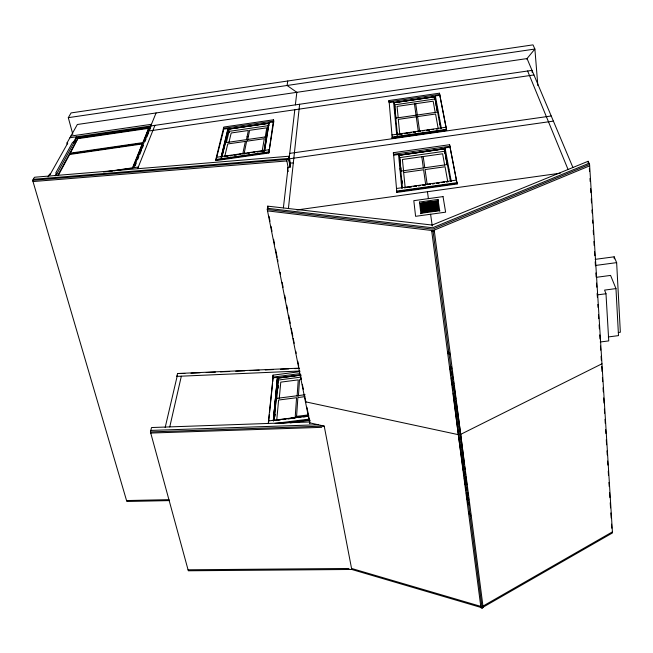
<?xml version="1.0" encoding="UTF-8"?>
<svg xmlns="http://www.w3.org/2000/svg" width="653" height="653" viewBox="0 0 653 653"><rect width="100%" height="100%" fill="white"/><g stroke="black" fill="none" stroke-linecap="round" stroke-linejoin="round"><path stroke-width="0.98" d="M305.449 401.799L305.506 400.289M298.405 396.183L299.523 379.711L301.474 379.458M297.107 396.347L298.25 379.875L280.774 382.144L279.239 398.689M296.535 416.989L297.866 397.563L304.861 396.665M295.197 417.161L296.56 397.726L278.611 400.036L276.799 419.504M274.203 419.708L276.26 398.436L305.098 394.73M275.052 416.328L275.248 414.304M276.701 399.146L278.537 380.022L278.129 378.046L300.943 375.083M278.3 387.702L278.496 385.686M278.358 387.988L278.545 385.964M277.427 377.32L273.321 420.826L277.427 377.32L272.987 377.891L268.261 423.462M273.321 420.826L277.525 377.793L300.502 374.879M278.129 378.046L274.048 420.442L309.04 415.985M299.89 371.655L273.036 375.149L272.987 377.891M268.424 423.617L269.363 414.582M269.567 412.582L272.579 383.466M272.791 381.458L273.036 375.149M288.455 208.176L299.629 104.251M288.218 171.51L287.508 169.535L287.744 167.454L290.152 167.135L290.503 164.001L289.067 156.23L35.376 177.167L34.413 177.306L32.65 180.318L126.821 501.48L169.249 500.598M283.378 207.858L288.095 167.323M294.805 109.761L289.083 158.842L553.385 121.123M295.368 104.872L296.829 92.318M290.152 167.135L288.708 159.332L289.067 156.23M287.728 81.005L287.1 85.486L297.042 92.465M309.808 423.74L267.257 209.499L267.746 206.152L432.204 225.056L588.133 161.275L589.569 164.417L612.481 532.921L482.053 607.772L351.747 569.465L188.325 570.779L150.435 431.927L151.537 427.535L309.661 422.001L309.62 422.809L324.214 426.099L351.747 569.465M268.832 153.014L273.534 119.785L223.775 127.057L215.702 159.977L215.841 160.605L268.832 153.014L273.819 121.254L273.55 119.834M264.62 151.014L269.126 122.576L273.501 121.94M261.992 151.153L264 150.867L268.563 123.409L228.64 129.196L221.824 156.834M264.22 150.223L266.465 136.763L225.489 142.672L221.914 157.226M264.498 150.386L269.126 122.576M265.094 137.84L266.791 127.833L249.601 130.314L247.544 140.428M262.294 150.337L264.285 138.689L227.75 143.954L224.689 156.671M246.475 139.636L248.352 130.494L231.203 132.983L228.966 142.297M244.042 153.896L246.638 141.236M242.728 154.084L245.357 141.423M169.756 426.94L181.322 376.25M165.16 427.544L177.249 375.818M176.751 376.136L177.665 373.508L299.588 368.137M226.428 142.232L229.089 131.359L268.979 125.58M221.13 157.251L228.068 129.065L269.224 123.099L228.085 129.147L227.962 128.543L223.612 129.18M227.962 128.543L221.114 157.169M216.086 159.634L223.571 130.42M137.669 168.613L154.949 125.352M135.13 165.821L136.265 163.03M137.775 159.316L138.901 156.532M139.66 154.679L141.546 150.035M142.297 148.182L143.431 145.39M144.942 141.685L146.068 138.893M146.827 137.04L148.713 132.396M149.472 130.543L150.598 127.751M133.767 167.682L156.075 112.953M132.355 168.139L142.542 143.301L69.487 153.888L57.676 175.649M148.933 127.71L142.811 142.632L69.863 153.21L70.018 153.79L78.099 138.036L148.933 127.71L143.717 141.358M132.886 167.837L136.281 159.544M137.032 157.708L142.542 143.301M69.863 153.21L78.099 138.036M58.321 175.379L69.651 154.475L69.487 153.888M74.401 142.664L75.373 140.893M55.048 175.853L56.444 173.306L55.693 173.069L72.532 142.419L73.609 141.962L76.434 136.804M55.872 175.73L76.662 137.661L150.974 126.829M48.044 176.857L49.465 174.31L50.624 173.804M67.088 144.109L67.039 142.917L77.348 124.494L527.044 58.574L572.918 167.494M72.834 134.355L68.304 117.662L71.087 112.92L533.011 44.869L534.889 49.04L537.835 85.535M526.636 59.064L534.889 49.04L68.304 117.662M482.11 608.131L483.122 607.421L434.221 230.125L434.351 231.072L433.119 231.676L431.764 231.423L431.633 230.485L480.943 607.665L482.11 608.131L433.119 231.676M612.416 531.877L482.942 606.123L483.122 607.421M464.414 464.593L460.683 434.359L601.968 363.786M589.569 164.417L432.776 229.138L267.257 209.499M589.659 165.862L432.972 230.64L267.534 210.895M589.047 163.274L432.58 227.766L267.436 208.283M420.459 203.483L428.874 201.875L437.388 201.132M420.573 204.413L429.005 202.797M420.687 205.336L429.135 203.72L437.673 202.977M420.81 206.266L429.266 204.65L437.82 203.907M420.924 207.205L429.396 205.581L437.959 204.838M421.038 208.144L429.527 206.519L438.106 205.777M421.161 209.082L429.658 207.458L438.253 206.707M421.275 210.021L429.788 208.397M421.397 210.968L429.919 209.344M421.512 211.923L430.049 210.29L438.694 209.54M421.634 212.87L430.188 211.237L438.84 210.495M70.875 136.061L151.447 124.299M69.92 137.75L532.007 70.361L532.179 72.385M78.246 138.616L149.072 128.29M148.704 131.024L533.942 74.948M393.677 102.603L393.596 101.999L389.18 102.635L388.951 100.57L439.445 93.183L446.652 130.453L392.233 138.232L392.143 137.595L446.579 129.8M439.689 94.448L389.057 101.803L388.951 100.57M435.42 96.546L435.347 95.934L439.787 95.289M393.669 102.529L435.412 96.464M397.424 134.926L394.322 102.643L434.816 96.766L440.71 128.723M394.33 102.717L434.825 96.84M223.44 128.355L273.346 121.115M95.999 150.027L97.999 149.741M104.986 148.729L106.986 148.435M118.977 146.696L120.976 146.411M127.972 145.399L129.971 145.105M69.651 154.475L142.681 143.897M247.071 136.706L248.336 136.526M395.816 118.111L437.632 112.079M103.549 172.017L138.297 167.029M109.182 171.47L112.21 171.037M114.226 170.743L131.351 168.286M216.396 157.283L269.126 149.725M224.836 156.402L227.848 155.969L225.856 156.336M229.856 155.683L231.864 155.398M233.872 155.104L236.884 154.671M238.892 154.386L240.9 154.1M242.908 153.814L245.92 153.382M247.928 153.088L249.936 152.802L247.944 153.169M251.944 152.516L254.956 152.084L252.956 152.451M256.956 151.798L264 150.867M229.872 155.757L231.88 155.471M234.892 155.039L236.9 154.753M238.908 154.467L240.916 154.173M243.928 153.749L245.936 153.455M256.972 151.871L259.984 151.439M226.052 156.459L228.028 156.181M262.628 151.218L264.604 150.933M215.825 159.487L268.783 151.896M215.702 159.977L268.709 152.386M391.914 134.975L446.064 127.221M402.403 133.8L397.383 134.6M413.48 132.216L415.496 131.93M417.504 131.637L420.524 131.204M422.54 130.918L424.556 130.633M426.564 130.339L429.584 129.906M431.6 129.621L433.616 129.335M436.637 128.902L438.653 128.608L436.645 128.984M400.403 134.167L402.419 133.881M407.448 133.163L404.427 133.596L411.463 132.502L409.464 132.869M413.488 132.298L415.504 132.004M418.524 131.571L420.54 131.286M427.584 130.282L429.601 129.988M405.652 133.579L407.635 133.294M392.102 137.114L446.481 129.335M289.72 153.382L551.222 115.981M32.65 180.318L288.708 159.332M449.884 146.264L393.498 154.279L393.359 152.696L449.582 144.705L457.173 183.975L396.828 192.406L396.722 191.713L457.092 183.273M449.999 147.178L445.044 147.888L445.126 148.549L398.64 155.153L398.55 154.492L393.628 155.185L393.367 152.745M398.624 155.063L445.117 148.468M402.501 188.064L399.358 155.226L444.456 148.819L450.48 181.346M399.367 155.308L444.473 148.9L445.028 153.537M400.893 171.11L447.346 164.564M396.453 188.497L456.471 180.097M404.493 187.697L411.488 186.717M413.488 186.44L416.483 186.015M418.483 185.738L420.483 185.46M422.483 185.174L425.478 184.758M427.478 184.481L430.474 184.056M432.474 183.779L434.474 183.501M436.473 183.215L439.477 182.799L437.486 183.167M441.469 182.522L444.473 182.097M446.472 181.82L448.472 181.542M404.501 187.786L407.505 187.362M409.504 187.084L411.496 186.807M414.5 186.383L416.5 186.105M418.5 185.827L420.491 185.542M423.495 185.126L425.495 184.848M428.49 184.424L430.49 184.146M432.49 183.868L434.49 183.583M442.481 182.465L444.481 182.187M446.481 181.909L448.48 181.624M396.673 191.125L456.978 182.693M296.911 209.956L560.25 173.192M420.924 213.817L419.455 202.055L437.975 199.483L439.771 211.205M420.842 213.311L439.738 210.699M595.152 259.363L614.163 256.817L616.644 262.628L620.35 332.23L618.35 332.491M595.43 265.469L616.644 262.628M596.915 277.239L610.579 275.419L615.967 288.593L618.505 335.618L608.27 336.948M615.967 288.593L604.564 290.103L605.992 293.752L608.751 340.899L600.213 342.001M597.275 294.903L605.992 293.752M272.832 377.14L299.751 373.647M278.137 378.111L300.96 375.149M278.537 380.022L300.347 377.189M295.678 416.508L308.551 414.867M291.328 417.659L293.262 417.406M268.522 420.932L308.51 415.839M278.105 420.214L280.104 419.961M283.1 419.577L285.418 419.291M288.104 418.94L290.463 418.646M293.099 418.304L295.099 418.051M298.527 417.618L300.543 417.365M303.572 416.981L305.588 416.72M275.174 423.413L309.187 419.095M280.113 423.536L309.147 419.846M290.242 422.826L310.265 420.287M428.98 202.797L437.526 202.055M429.764 208.397L438.4 207.654M429.894 209.344L438.547 208.593M33.246 179.306L288.806 158.434L290.25 166.229M33.009 181.558L286.871 160.932M290.471 163.119L293.319 162.883M184.856 373.459L177.665 373.508M190.962 373.198L200.128 372.79M206.234 372.52L215.4 372.12M220.485 371.892L229.652 371.492M235.757 371.222L244.924 370.822M250.009 370.594L259.176 370.194M265.281 369.925L273.427 369.565M280.553 369.255L288.699 368.896M294.805 368.627L298.878 368.447M177.126 376.357L299.89 371.018M150.81 430.417L318.256 424.752M150.435 431.927L324.214 426.099M150.745 433.053L321.717 427.348M126.551 500.557L168.996 499.659M188.056 569.791L348.996 568.469M305.424 401.791L458.316 434.653L463.287 470.878M67.039 142.917L67.749 143.113L49.93 174.841L49.465 174.31M351.551 568.453L480.763 606.368L480.943 607.665M56.444 173.306L56.901 173.845M527.632 70.997L567.93 169.176M76.662 137.661L76.817 138.232M149.186 127.082L149.325 127.662M228.64 129.196L229.35 132.608M267.746 206.152L268.138 208.152M269.02 216.282L270.016 221.277M271.003 226.281L271.999 231.284M273.583 239.284L274.578 244.279M275.566 249.283L277.15 257.282M277.549 259.282L277.949 261.282M280.129 272.285L280.521 274.284M282.112 282.284L283.1 287.287M284.692 295.287L285.679 300.282M286.675 305.286L287.663 310.281M288.659 315.285L290.242 323.284M291.23 328.288L292.822 336.287M293.213 338.287L294.209 343.29M295.793 351.29L296.193 353.289M297.776 361.289L298.764 366.284M300.356 374.291L301.343 379.287M302.339 384.291L303.327 389.286M304.322 394.29L305.31 399.285M305.539 400.297L305.939 402.289M306.926 407.268L308.502 415.235M308.893 417.226L309.881 422.213M446.652 130.453L439.445 93.232M457.173 183.975L449.59 144.754M435.347 95.934L441.395 128.543M445.044 147.888L451.28 181.526M437.29 108.251L437.649 110.202M439.289 119.001L439.657 120.96M448.415 167.837L448.774 169.788M450.317 178.293L450.676 180.244M286.634 159.626L288.087 167.429M437.616 112.659L435.086 98.97L394.624 104.839L395.955 118.666M439.493 122.797L439.853 124.756M447.215 164.556L444.75 151.227L399.693 157.618L400.983 171.078M435.494 101.77L435.853 103.737M436.082 105.068L436.579 107.655M436.816 109.043L437.184 111.034M445.868 157.985L446.309 160.475M446.579 161.805L446.93 163.715M438.073 127.923L435.567 114.006L398.297 119.377L399.807 134.42M447.591 180.742L445.068 166.752L425.062 169.568L427.193 184.619M435.143 112.21L433.159 101.182L397.057 106.415L398.175 117.54M444.66 165.136L442.62 153.782L402.411 159.479L403.66 171.886M415.724 103.713L417.332 115.075M417.569 116.601L419.553 130.649M423.193 156.54L424.793 167.813M427.437 191.696L428.409 198.634M430.596 214.249L432.253 226.077M396.64 134.298L396.722 134.853M399.358 155.226L399.75 158.075M401.775 188.374L398.55 154.492M414.451 103.892L416.034 115.263M416.255 116.789L418.336 131.767M421.789 156.736L423.348 168.017M425.699 184.832L423.609 169.772L403.652 172.588L405.072 186.701M394.322 102.643L394.918 106.953M449.574 352.669L449.844 354.685M451.492 366.79L451.77 368.806M452.178 371.835L452.594 374.855M452.864 376.871L453.141 378.887M453.549 381.915L453.827 383.931M454.096 385.947L455.198 394.02M455.476 396.036L455.884 399.056M456.161 401.081L460.683 434.359M463.565 472.886L463.973 475.906M464.25 477.923L465.222 484.959M465.491 486.975L465.907 489.995M466.324 493.015L466.601 495.023M466.871 497.039L467.287 500.059M467.564 502.067L467.842 504.083M468.944 512.132L469.221 514.14M419.455 202.055L419.642 203.475L438.155 200.904L437.975 199.483M448.031 351.836L448.276 353.861M449.909 366.986L450.284 370.014M450.537 372.039L450.913 375.067M451.288 378.095L451.541 380.119M451.794 382.136L452.17 385.164M452.423 387.188L452.798 390.216M453.174 393.245L458.316 434.653M464.658 466.609L465.034 469.638M465.279 471.654L465.654 474.674M465.899 476.69L466.895 484.755M467.262 487.775L467.515 489.791M467.891 492.819L468.136 494.835M468.511 497.855L468.756 499.872M469.132 502.892L469.376 504.908M470.495 513.984L470.74 516.001M441.314 127.898L441.387 128.461M434.816 96.766L435.241 100.244M451.199 180.832L451.272 181.444M397.424 133.049L397.62 135.057M400.011 159.92L400.207 161.92M400.689 166.915L400.893 169.233M402.028 180.905L402.224 182.905M401.921 180.848L402.101 182.775M400.126 168.319L400.313 170.294M401.44 182.138L401.628 184.113M393.596 101.999L396.73 134.934M389.155 102.007L392.233 138.232M393.596 154.312L396.828 192.406M589.365 168.352L589.553 171.396M589.994 178.506L590.181 181.55M590.63 188.66L590.883 192.725M591.259 198.814L591.512 202.879M591.961 209.988L592.149 213.033M592.589 220.143L592.785 223.195M593.226 230.305L593.479 234.362M593.92 241.471L594.173 245.536M594.557 251.625L594.81 255.69M595.193 261.788L595.446 265.844M595.887 272.954L596.14 277.019M596.524 283.116L596.777 287.173M597.152 293.27L597.405 297.327M597.854 304.437L598.042 307.49M598.483 314.599L598.736 318.656M599.119 324.753L599.372 328.818M599.748 334.907L600.001 338.972M600.45 346.082L600.703 350.147M601.078 356.236L601.331 360.301M601.715 366.398L602.033 371.492M602.417 377.597L602.67 381.67M603.045 387.776L603.299 391.841M603.682 397.946L604.001 403.04M604.384 409.145L604.637 413.218M605.013 419.324L605.266 423.389M605.649 429.494L605.902 433.568M606.286 439.673L606.604 444.766M606.98 450.872L607.241 454.937M607.616 461.051L607.87 465.116M608.253 471.221L608.506 475.294M608.955 482.42L609.208 486.493M609.584 492.599L609.902 497.684M610.22 502.769L610.539 507.863M610.857 512.948L611.175 518.041M611.551 524.147L611.804 528.212M588.133 161.275L588.263 163.307M614.163 256.817L614.277 258.849M73.609 141.962L73.667 143.146M443.028 196.602L413.814 200.667L415.594 216.323L445.624 212.168L443.028 196.602"/></g></svg>
